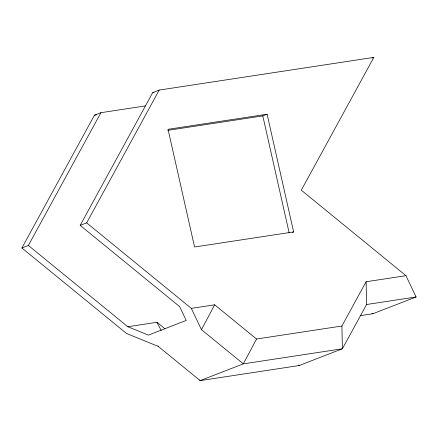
<?xml version="1.0" encoding="UTF-8"?>
<svg xmlns="http://www.w3.org/2000/svg" width="438" height="438" viewBox="0 0 438 438"><rect width="100%" height="100%" fill="white"/><g stroke="black" fill="none" stroke-linecap="round" stroke-linejoin="round"><path stroke-width="0.66" d="M366.102 281.749L366.568 304.514L342.385 348.774L243.32 363.863L201.458 329.655L214.669 304.81L256.531 339.017L341.919 326.009L366.102 281.749L405.96 275.683L416.1 296.969L372.924 313.723L360.211 315.656M256.531 339.017L243.32 363.863L200.15 380.611L158.282 346.409L126.56 333.493L21.9 247.985L94.444 115.205L100.915 112.692L145.465 105.908M21.9 247.985L28.377 245.472L100.915 112.692M28.377 245.472L127.83 326.732L148.405 335.108L186.216 320.435L179.64 306.627L80.187 225.373L152.725 92.588L159.202 90.075L373.844 57.389L301.306 190.174L405.96 275.683M80.187 225.373L86.658 222.86L159.202 90.075M372.081 58.073L373.844 57.389M167.77 130.365L262.795 115.895L267.109 114.219L293.635 231.916L292.398 232.397M199.799 379.927L200.15 380.611L299.214 365.527L342.385 348.774L341.919 326.009M152.725 92.588L154.077 92.385M94.444 115.205L96.469 114.893M267.109 114.219L168.044 129.309L194.565 247.005L293.635 231.916M86.658 222.86L191.318 308.368L214.669 304.81M127.83 326.732L156.985 322.291L164.934 328.785M366.568 304.514L416.1 296.969M371.933 313.318L372.924 313.723M298.448 365.024L299.214 365.527M156.985 322.291L161.146 330.471M157.992 345.834L158.282 346.409M191.318 308.368L201.458 329.655M262.795 115.895L289.168 232.928"/></g></svg>
